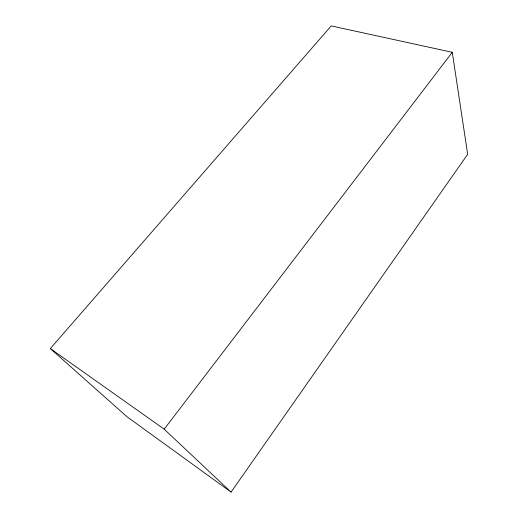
<?xml version="1.0" encoding="UTF-8"?>
<svg xmlns="http://www.w3.org/2000/svg" width="518" height="518" viewBox="0 0 518 518"><rect width="100%" height="100%" fill="white"/><g stroke="black" fill="none" stroke-linecap="round" stroke-linejoin="round"><path stroke-width="0.78" d="M231.06 492.1L467.67 154.306L452.272 52.305L331.222 25.9L50.33 348.575L126.878 416.66L231.06 492.1L164.18 429.176L50.33 348.575M164.18 429.176L452.272 52.305"/></g></svg>
